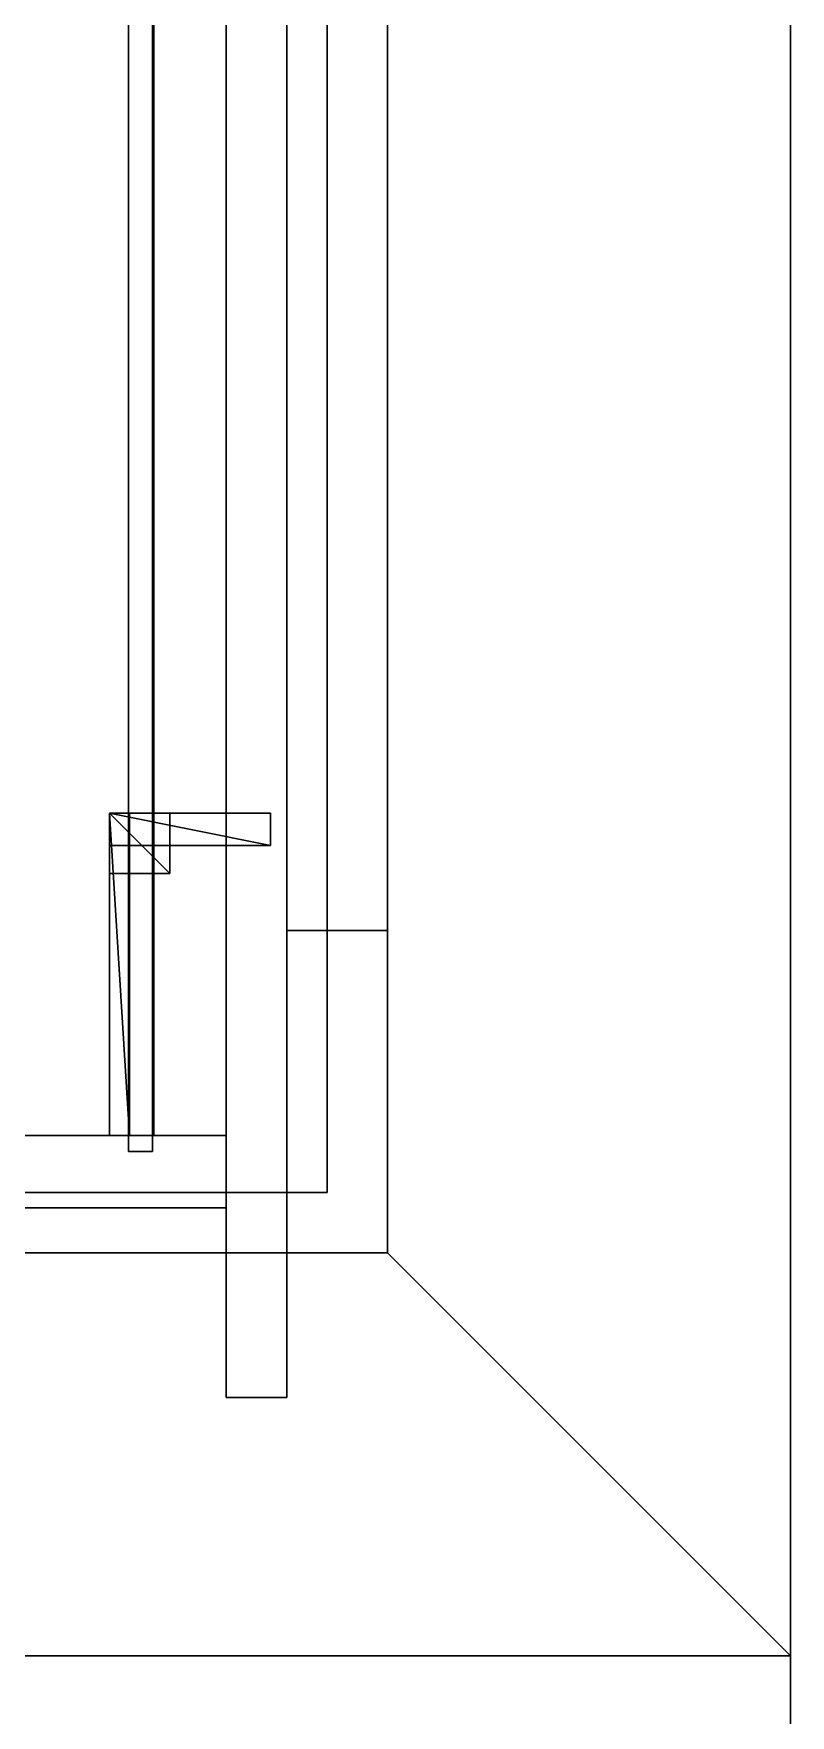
# Model space of a CAD drawing. Extents: x 0 to 4956, y -4930 to 0.
# Drawn here: x 4768.2 to 4956, y -4295.8 to -3878.3 of the extents above; entities that cross this region are included whole.
import ezdxf

# ---------------------------------------------------------------- set-up
doc = ezdxf.new("R2010")
doc.units = 0
for name, color, linetype in [('LAYER0', 7, 'CONTINUOUS'), ('LAYER1225', 45, 'CONTINUOUS'), ('LAYER1226', 2, 'CONTINUOUS'), ('LAYER1227', 7, 'CONTINUOUS'), ('LAYER1228', 253, 'CONTINUOUS'), ('LAYER1229', 253, 'CONTINUOUS'), ('LAYER1230', 253, 'CONTINUOUS'), ('LAYER1231', 253, 'CONTINUOUS'), ('LAYER1232', 253, 'CONTINUOUS'), ('LAYER1233', 253, 'CONTINUOUS'), ('LAYER1234', 45, 'CONTINUOUS'), ('LAYER1244', 45, 'CONTINUOUS'), ('LAYER1245', 45, 'CONTINUOUS'), ('LAYER1247', 45, 'CONTINUOUS'), ('LAYER141', 45, 'CONTINUOUS'), ('LAYER27', 7, 'CONTINUOUS'), ('LAYER28', 7, 'CONTINUOUS'), ('LAYER29', 7, 'CONTINUOUS'), ('LAYER32', 7, 'CONTINUOUS'), ('LAYER89', 7, 'CONTINUOUS')]:
    doc.layers.add(name, color=color, linetype=linetype)

msp = doc.modelspace()

# ---------------------------------------------------------------- linework, layer by layer
at = {"layer": 'LAYER0', "invisible_edges": 1}
for points in [[(4956, 0), (0, -4930), (0, 0), (4956, 0)], [(4956, -4930, 5), (0, 0, 5), (0, -4930, 5), (4956, -4930, 5)], [(0, 0, 5), (4956, -4930, 5), (4956, 0, 5), (0, 0, 5)], [(0, -4930), (4956, 0), (4956, -4930), (0, -4930)], [(4956, 0), (4956, -4930, 5), (4956, -4930), (4956, 0)], [(4956, -4930, 5), (4956, 0), (4956, 0, 5), (4956, -4930, 5)]]:
    msp.add_3dface(points, dxfattribs=at)
at = {"layer": 'LAYER1225', "invisible_edges": 1}
for points in [[(4816, -4169.844, 555), (4446, -3469.844, 555), (4816, -3469.844, 555), (4816, -4169.844, 555)], [(4446, -3469.844, 555), (4816, -4169.844, 555), (4446, -4169.844, 555), (4446, -3469.844, 555)], [(4446, -4169.844, 573), (4816, -3469.844, 573), (4446, -3469.844, 573), (4446, -4169.844, 573)], [(4816, -3469.844, 573), (4446, -4169.844, 573), (4816, -4169.844, 573), (4816, -3469.844, 573)], [(4816, -3469.844, 573), (4816, -4169.844, 555), (4816, -3469.844, 555), (4816, -3469.844, 573)], [(4816, -4169.844, 555), (4816, -3469.844, 573), (4816, -4169.844, 573), (4816, -4169.844, 555)], [(4816, -4169.844, 555), (4446, -4169.844, 573), (4446, -4169.844, 555), (4816, -4169.844, 555)], [(4446, -4169.844, 573), (4816, -4169.844, 555), (4816, -4169.844, 573), (4446, -4169.844, 573)]]:
    msp.add_3dface(points, dxfattribs=at)
at = {"layer": 'LAYER1226'}
for points in [[(4787, -4151.844, 514), (4792, -4151.844, 514), (4787, -4071.844, 514), (4787, -4151.844, 514)], [(4787, -4071.844, 514), (4792, -4151.844, 514), (4792, -4071.844, 514), (4787, -4071.844, 514)], [(4787, -4071.844, 514), (4792, -4071.844, 514), (4787, -4071.844, 491), (4787, -4071.844, 514)], [(4787, -4071.844, 491), (4792, -4071.844, 514), (4792, -4071.844, 491), (4787, -4071.844, 491)], [(4787, -4151.844, 514), (4787, -4071.844, 514), (4787, -4151.844, 491), (4787, -4151.844, 514)], [(4787, -4151.844, 491), (4787, -4071.844, 514), (4787, -4071.844, 491), (4787, -4151.844, 491)], [(4787, -4151.844, 491), (4787, -4071.844, 491), (4792, -4151.844, 491), (4787, -4151.844, 491)], [(4792, -4151.844, 491), (4787, -4071.844, 491), (4792, -4071.844, 491), (4792, -4151.844, 491)], [(4792, -4151.844, 491), (4792, -4071.844, 491), (4792, -4151.844, 514), (4792, -4151.844, 491)], [(4792, -4151.844, 514), (4792, -4071.844, 491), (4792, -4071.844, 514), (4792, -4151.844, 514)], [(4787, -4151.844, 491), (4792, -4151.844, 491), (4787, -4151.844, 514), (4787, -4151.844, 491)], [(4787, -4151.844, 514), (4792, -4151.844, 491), (4792, -4151.844, 514), (4787, -4151.844, 514)]]:
    msp.add_3dface(points, dxfattribs=at)
at = {"layer": 'LAYER1227', "invisible_edges": 1}
for points in [[(4787, -4071.844, 491), (4787, -4151.844, 514), (4787, -4071.844, 514), (4787, -4071.844, 491)], [(4787, -4151.844, 514), (4787, -4071.844, 491), (4787, -4151.844, 491), (4787, -4151.844, 514)], [(4792, -4071.844, 514), (4787, -4151.844, 514), (4792, -4151.844, 514), (4792, -4071.844, 514)], [(4787, -4151.844, 514), (4792, -4071.844, 514), (4787, -4071.844, 514), (4787, -4151.844, 514)], [(4787, -4071.844, 491), (4792, -4151.844, 491), (4787, -4151.844, 491), (4787, -4071.844, 491)], [(4792, -4151.844, 491), (4787, -4071.844, 491), (4792, -4071.844, 491), (4792, -4151.844, 491)], [(4792, -4071.844, 514), (4787, -4071.844, 491), (4787, -4071.844, 514), (4792, -4071.844, 514)], [(4787, -4071.844, 491), (4792, -4071.844, 514), (4792, -4071.844, 491), (4787, -4071.844, 491)], [(4792, -4151.844, 491), (4792, -4071.844, 514), (4792, -4151.844, 514), (4792, -4151.844, 491)], [(4792, -4071.844, 514), (4792, -4151.844, 491), (4792, -4071.844, 491), (4792, -4071.844, 514)], [(4792, -4151.844, 491), (4787, -4151.844, 514), (4787, -4151.844, 491), (4792, -4151.844, 491)], [(4787, -4151.844, 514), (4792, -4151.844, 491), (4792, -4151.844, 514), (4787, -4151.844, 514)]]:
    msp.add_3dface(points, dxfattribs=at)
at = {"layer": 'LAYER1228'}
for points in [[(4787, -4086.844, 514), (4802, -4086.844, 514), (4787, -4071.844, 514), (4787, -4086.844, 514)], [(4787, -4071.844, 514), (4802, -4086.844, 514), (4802, -4071.844, 514), (4787, -4071.844, 514)], [(4787, -4071.844, 514), (4802, -4071.844, 514), (4787, -4071.844, 499), (4787, -4071.844, 514)], [(4787, -4071.844, 499), (4802, -4071.844, 514), (4802, -4071.844, 499), (4787, -4071.844, 499)], [(4787, -4086.844, 514), (4787, -4071.844, 514), (4787, -4086.844, 499), (4787, -4086.844, 514)], [(4787, -4086.844, 499), (4787, -4071.844, 514), (4787, -4071.844, 499), (4787, -4086.844, 499)], [(4787, -4086.844, 499), (4787, -4071.844, 499), (4802, -4086.844, 499), (4787, -4086.844, 499)], [(4802, -4086.844, 499), (4787, -4071.844, 499), (4802, -4071.844, 499), (4802, -4086.844, 499)], [(4802, -4086.844, 499), (4802, -4071.844, 499), (4802, -4086.844, 514), (4802, -4086.844, 499)], [(4802, -4086.844, 514), (4802, -4071.844, 499), (4802, -4071.844, 514), (4802, -4086.844, 514)], [(4787, -4086.844, 499), (4802, -4086.844, 499), (4787, -4086.844, 514), (4787, -4086.844, 499)], [(4787, -4086.844, 514), (4802, -4086.844, 499), (4802, -4086.844, 514), (4787, -4086.844, 514)]]:
    msp.add_3dface(points, dxfattribs=at)
at = {"layer": 'LAYER1229'}
for points in [[(4787, -4086.844, 514), (4802, -4086.844, 514), (4787, -4071.844, 514), (4787, -4086.844, 514)], [(4787, -4071.844, 514), (4802, -4086.844, 514), (4802, -4071.844, 514), (4787, -4071.844, 514)], [(4787, -4071.844, 514), (4802, -4071.844, 514), (4787, -4071.844, 499), (4787, -4071.844, 514)], [(4787, -4071.844, 499), (4802, -4071.844, 514), (4802, -4071.844, 499), (4787, -4071.844, 499)], [(4787, -4086.844, 514), (4787, -4071.844, 514), (4787, -4086.844, 499), (4787, -4086.844, 514)], [(4787, -4086.844, 499), (4787, -4071.844, 514), (4787, -4071.844, 499), (4787, -4086.844, 499)], [(4787, -4086.844, 499), (4787, -4071.844, 499), (4802, -4086.844, 499), (4787, -4086.844, 499)], [(4802, -4086.844, 499), (4787, -4071.844, 499), (4802, -4071.844, 499), (4802, -4086.844, 499)], [(4802, -4086.844, 499), (4802, -4071.844, 499), (4802, -4086.844, 514), (4802, -4086.844, 499)], [(4802, -4086.844, 514), (4802, -4071.844, 499), (4802, -4071.844, 514), (4802, -4086.844, 514)], [(4787, -4086.844, 499), (4802, -4086.844, 499), (4787, -4086.844, 514), (4787, -4086.844, 499)], [(4787, -4086.844, 514), (4802, -4086.844, 499), (4802, -4086.844, 514), (4787, -4086.844, 514)]]:
    msp.add_3dface(points, dxfattribs=at)
at = {"layer": 'LAYER1230'}
for points in [[(4787, -4086.844, 514), (4802, -4086.844, 514), (4787, -4071.844, 514), (4787, -4086.844, 514)], [(4787, -4071.844, 514), (4802, -4086.844, 514), (4802, -4071.844, 514), (4787, -4071.844, 514)], [(4787, -4071.844, 514), (4802, -4071.844, 514), (4787, -4071.844, 499), (4787, -4071.844, 514)], [(4787, -4071.844, 499), (4802, -4071.844, 514), (4802, -4071.844, 499), (4787, -4071.844, 499)], [(4787, -4086.844, 514), (4787, -4071.844, 514), (4787, -4086.844, 499), (4787, -4086.844, 514)], [(4787, -4086.844, 499), (4787, -4071.844, 514), (4787, -4071.844, 499), (4787, -4086.844, 499)], [(4787, -4086.844, 499), (4787, -4071.844, 499), (4802, -4086.844, 499), (4787, -4086.844, 499)], [(4802, -4086.844, 499), (4787, -4071.844, 499), (4802, -4071.844, 499), (4802, -4086.844, 499)], [(4802, -4086.844, 499), (4802, -4071.844, 499), (4802, -4086.844, 514), (4802, -4086.844, 499)], [(4802, -4086.844, 514), (4802, -4071.844, 499), (4802, -4071.844, 514), (4802, -4086.844, 514)], [(4787, -4086.844, 499), (4802, -4086.844, 499), (4787, -4086.844, 514), (4787, -4086.844, 499)], [(4787, -4086.844, 514), (4802, -4086.844, 499), (4802, -4086.844, 514), (4787, -4086.844, 514)]]:
    msp.add_3dface(points, dxfattribs=at)
at = {"layer": 'LAYER1231'}
for points in [[(4787, -4086.844, 514), (4802, -4086.844, 514), (4787, -4071.844, 514), (4787, -4086.844, 514)], [(4787, -4071.844, 514), (4802, -4086.844, 514), (4802, -4071.844, 514), (4787, -4071.844, 514)], [(4787, -4071.844, 514), (4802, -4071.844, 514), (4787, -4071.844, 499), (4787, -4071.844, 514)], [(4787, -4071.844, 499), (4802, -4071.844, 514), (4802, -4071.844, 499), (4787, -4071.844, 499)], [(4787, -4086.844, 514), (4787, -4071.844, 514), (4787, -4086.844, 499), (4787, -4086.844, 514)], [(4787, -4086.844, 499), (4787, -4071.844, 514), (4787, -4071.844, 499), (4787, -4086.844, 499)], [(4787, -4086.844, 499), (4787, -4071.844, 499), (4802, -4086.844, 499), (4787, -4086.844, 499)], [(4802, -4086.844, 499), (4787, -4071.844, 499), (4802, -4071.844, 499), (4802, -4086.844, 499)], [(4802, -4086.844, 499), (4802, -4071.844, 499), (4802, -4086.844, 514), (4802, -4086.844, 499)], [(4802, -4086.844, 514), (4802, -4071.844, 499), (4802, -4071.844, 514), (4802, -4086.844, 514)], [(4787, -4086.844, 499), (4802, -4086.844, 499), (4787, -4086.844, 514), (4787, -4086.844, 499)], [(4787, -4086.844, 514), (4802, -4086.844, 499), (4802, -4086.844, 514), (4787, -4086.844, 514)]]:
    msp.add_3dface(points, dxfattribs=at)
at = {"layer": 'LAYER1232'}
for points in [[(4787, -4079.844, 514), (4827, -4079.844, 514), (4787, -4071.844, 514), (4787, -4079.844, 514)], [(4787, -4071.844, 514), (4827, -4079.844, 514), (4827, -4071.844, 514), (4787, -4071.844, 514)], [(4787, -4071.844, 514), (4827, -4071.844, 514), (4787, -4071.844, 506), (4787, -4071.844, 514)], [(4787, -4071.844, 506), (4827, -4071.844, 514), (4827, -4071.844, 506), (4787, -4071.844, 506)], [(4787, -4079.844, 514), (4787, -4071.844, 514), (4787, -4079.844, 506), (4787, -4079.844, 514)], [(4787, -4079.844, 506), (4787, -4071.844, 514), (4787, -4071.844, 506), (4787, -4079.844, 506)], [(4787, -4079.844, 506), (4787, -4071.844, 506), (4827, -4079.844, 506), (4787, -4079.844, 506)], [(4827, -4079.844, 506), (4787, -4071.844, 506), (4827, -4071.844, 506), (4827, -4079.844, 506)], [(4827, -4079.844, 506), (4827, -4071.844, 506), (4827, -4079.844, 514), (4827, -4079.844, 506)], [(4827, -4079.844, 514), (4827, -4071.844, 506), (4827, -4071.844, 514), (4827, -4079.844, 514)], [(4787, -4079.844, 506), (4827, -4079.844, 506), (4787, -4079.844, 514), (4787, -4079.844, 506)], [(4787, -4079.844, 514), (4827, -4079.844, 506), (4827, -4079.844, 514), (4787, -4079.844, 514)]]:
    msp.add_3dface(points, dxfattribs=at)
at = {"layer": 'LAYER1233'}
for points in [[(4787, -4151.844, 514), (4792, -4151.844, 514), (4787, -4071.844, 514), (4787, -4151.844, 514)], [(4787, -4071.844, 514), (4792, -4151.844, 514), (4792, -4071.844, 514), (4787, -4071.844, 514)], [(4787, -4071.844, 514), (4792, -4071.844, 514), (4787, -4071.844, 498), (4787, -4071.844, 514)], [(4787, -4071.844, 498), (4792, -4071.844, 514), (4792, -4071.844, 498), (4787, -4071.844, 498)], [(4787, -4151.844, 514), (4787, -4071.844, 514), (4787, -4151.844, 498), (4787, -4151.844, 514)], [(4787, -4151.844, 498), (4787, -4071.844, 514), (4787, -4071.844, 498), (4787, -4151.844, 498)], [(4787, -4151.844, 498), (4787, -4071.844, 498), (4792, -4151.844, 498), (4787, -4151.844, 498)], [(4792, -4151.844, 498), (4787, -4071.844, 498), (4792, -4071.844, 498), (4792, -4151.844, 498)], [(4792, -4151.844, 498), (4792, -4071.844, 498), (4792, -4151.844, 514), (4792, -4151.844, 498)], [(4792, -4151.844, 514), (4792, -4071.844, 498), (4792, -4071.844, 514), (4792, -4151.844, 514)], [(4787, -4151.844, 498), (4792, -4151.844, 498), (4787, -4151.844, 514), (4787, -4151.844, 498)], [(4787, -4151.844, 514), (4792, -4151.844, 498), (4792, -4151.844, 514), (4787, -4151.844, 514)]]:
    msp.add_3dface(points, dxfattribs=at)
at = {"layer": 'LAYER1234', "invisible_edges": 1}
for points in [[(4816, -4151.844, 306), (4466, -3487.844, 306), (4816, -3487.844, 306), (4816, -4151.844, 306)], [(4466, -3487.844, 306), (4816, -4151.844, 306), (4466, -4151.844, 306), (4466, -3487.844, 306)], [(4466, -4151.844, 324), (4816, -3487.844, 324), (4466, -3487.844, 324), (4466, -4151.844, 324)], [(4816, -3487.844, 324), (4466, -4151.844, 324), (4816, -4151.844, 324), (4816, -3487.844, 324)], [(4816, -3487.844, 324), (4816, -4151.844, 306), (4816, -3487.844, 306), (4816, -3487.844, 324)], [(4816, -4151.844, 306), (4816, -3487.844, 324), (4816, -4151.844, 324), (4816, -4151.844, 306)], [(4816, -4151.844, 306), (4466, -4151.844, 324), (4466, -4151.844, 306), (4816, -4151.844, 306)], [(4466, -4151.844, 324), (4816, -4151.844, 306), (4816, -4151.844, 324), (4466, -4151.844, 324)]]:
    msp.add_3dface(points, dxfattribs=at)
at = {"layer": 'LAYER1244', "invisible_edges": 1}
for points in [[(4816, -4151.844, 305), (4466, -4151.844, 555), (4816, -4151.844, 555), (4816, -4151.844, 305)], [(4466, -4151.844, 555), (4816, -4151.844, 305), (4466, -4151.844, 305), (4466, -4151.844, 555)], [(4816, -4151.844, 305), (4466, -4169.844, 305), (4466, -4151.844, 305), (4816, -4151.844, 305)], [(4466, -4169.844, 305), (4816, -4151.844, 305), (4816, -4169.844, 305), (4466, -4169.844, 305)], [(4816, -4169.844, 555), (4466, -4151.844, 555), (4466, -4169.844, 555), (4816, -4169.844, 555)], [(4466, -4151.844, 555), (4816, -4169.844, 555), (4816, -4151.844, 555), (4466, -4151.844, 555)], [(4816, -4169.844, 555), (4816, -4151.844, 305), (4816, -4151.844, 555), (4816, -4169.844, 555)], [(4816, -4151.844, 305), (4816, -4169.844, 555), (4816, -4169.844, 305), (4816, -4151.844, 305)], [(4466, -4169.844, 305), (4816, -4169.844, 555), (4466, -4169.844, 555), (4466, -4169.844, 305)], [(4816, -4169.844, 555), (4466, -4169.844, 305), (4816, -4169.844, 305), (4816, -4169.844, 555)]]:
    msp.add_3dface(points, dxfattribs=at)
at = {"layer": 'LAYER1245', "invisible_edges": 1}
for points in [[(4791.7, -3483.844, 554.5), (4797.7, -4155.844, 554.5), (4797.7, -3483.844, 554.5), (4791.7, -3483.844, 554.5)], [(4797.7, -4155.844, 554.5), (4791.7, -3483.844, 554.5), (4791.7, -4155.844, 554.5), (4797.7, -4155.844, 554.5)], [(4791.7, -4155.844, 320), (4797.7, -3483.844, 320), (4797.7, -4155.844, 320), (4791.7, -4155.844, 320)], [(4797.7, -3483.844, 320), (4791.7, -4155.844, 320), (4791.7, -3483.844, 320), (4797.7, -3483.844, 320)], [(4791.7, -3483.844, 554.5), (4791.7, -4155.844, 320), (4791.7, -4155.844, 554.5), (4791.7, -3483.844, 554.5)], [(4791.7, -4155.844, 320), (4791.7, -3483.844, 554.5), (4791.7, -3483.844, 320), (4791.7, -4155.844, 320)], [(4797.7, -3483.844, 320), (4797.7, -4155.844, 554.5), (4797.7, -4155.844, 320), (4797.7, -3483.844, 320)], [(4797.7, -4155.844, 554.5), (4797.7, -3483.844, 320), (4797.7, -3483.844, 554.5), (4797.7, -4155.844, 554.5)], [(4791.7, -4155.844, 320), (4797.7, -4155.844, 554.5), (4791.7, -4155.844, 554.5), (4791.7, -4155.844, 320)], [(4797.7, -4155.844, 554.5), (4791.7, -4155.844, 320), (4797.7, -4155.844, 320), (4797.7, -4155.844, 554.5)]]:
    msp.add_3dface(points, dxfattribs=at)
at = {"layer": 'LAYER1247', "invisible_edges": 1}
for points in [[(4798, -3487.844, 554.5), (4816, -4151.844, 554.5), (4816, -3487.844, 554.5), (4798, -3487.844, 554.5)], [(4816, -4151.844, 554.5), (4798, -3487.844, 554.5), (4798, -4151.844, 554.5), (4816, -4151.844, 554.5)], [(4798, -4151.844, 434.5), (4816, -3487.844, 434.5), (4816, -4151.844, 434.5), (4798, -4151.844, 434.5)], [(4816, -3487.844, 434.5), (4798, -4151.844, 434.5), (4798, -3487.844, 434.5), (4816, -3487.844, 434.5)], [(4798, -3487.844, 554.5), (4798, -4151.844, 434.5), (4798, -4151.844, 554.5), (4798, -3487.844, 554.5)], [(4798, -4151.844, 434.5), (4798, -3487.844, 554.5), (4798, -3487.844, 434.5), (4798, -4151.844, 434.5)], [(4816, -3487.844, 434.5), (4816, -4151.844, 554.5), (4816, -4151.844, 434.5), (4816, -3487.844, 434.5)], [(4816, -4151.844, 554.5), (4816, -3487.844, 434.5), (4816, -3487.844, 554.5), (4816, -4151.844, 554.5)], [(4798, -4151.844, 434.5), (4816, -4151.844, 554.5), (4798, -4151.844, 554.5), (4798, -4151.844, 434.5)], [(4816, -4151.844, 554.5), (4798, -4151.844, 434.5), (4816, -4151.844, 434.5), (4816, -4151.844, 554.5)]]:
    msp.add_3dface(points, dxfattribs=at)
at = {"layer": 'LAYER141', "invisible_edges": 1}
for points in [[(4816, -4216.896, 1015), (4816, -3376.896, 5), (4816, -4216.896, 5), (4816, -4216.896, 1015)], [(4816, -3376.896, 5), (4816, -4216.896, 1015), (4816, -3376.896, 1015), (4816, -3376.896, 5)], [(4831, -4216.896, 5), (4816, -3376.896, 5), (4831, -3376.896, 5), (4831, -4216.896, 5)], [(4816, -3376.896, 5), (4831, -4216.896, 5), (4816, -4216.896, 5), (4816, -3376.896, 5)], [(4816, -4216.896, 1015), (4831, -3376.896, 1015), (4816, -3376.896, 1015), (4816, -4216.896, 1015)], [(4831, -3376.896, 1015), (4816, -4216.896, 1015), (4831, -4216.896, 1015), (4831, -3376.896, 1015)], [(4831, -3376.896, 1015), (4831, -4216.896, 5), (4831, -3376.896, 5), (4831, -3376.896, 1015)], [(4831, -4216.896, 5), (4831, -3376.896, 1015), (4831, -4216.896, 1015), (4831, -4216.896, 5)], [(4831, -4216.896, 5), (4816, -4216.896, 1015), (4816, -4216.896, 5), (4831, -4216.896, 5)], [(4816, -4216.896, 1015), (4831, -4216.896, 5), (4831, -4216.896, 1015), (4816, -4216.896, 1015)]]:
    msp.add_3dface(points, dxfattribs=at)
at = {"layer": 'LAYER27'}
for points, invisible_edges in [([(4856, -4181, 2599), (4475, -4181, 2145), (3596, -4181, 2599), (4856, -4181, 2599)], 3), ([(4475, -4281, 5), (4856, -4181, 5), (4956, -4281, 5), (4475, -4281, 5)], 1), ([(4856, -4181, 5), (4475, -4281, 5), (4475, -4181, 5), (4856, -4181, 5)], 1), ([(4856, -4181, 5), (4475, -4181, 2145), (4856, -4181, 2599), (4856, -4181, 5)], 3), ([(4475, -4181, 2145), (4856, -4181, 5), (4475, -4181, 5), (4475, -4181, 2145)], 1), ([(4856, -4181, 5), (4956, -4281, 2599), (4956, -4281, 5), (4856, -4181, 5)], 1), ([(4956, -4281, 2599), (4856, -4181, 5), (4856, -4181, 2599), (4956, -4281, 2599)], 1), ([(3696, -4281, 2599), (3764, -4281, 2145), (4956, -4281, 2599), (3696, -4281, 2599)], 3), ([(4475, -4281, 2145), (4956, -4281, 2599), (3764, -4281, 2145), (4475, -4281, 2145)], 3), ([(4475, -4281, 5), (4956, -4281, 2599), (4475, -4281, 2145), (4475, -4281, 5)], 3), ([(4956, -4281, 2599), (4475, -4281, 5), (4956, -4281, 5), (4956, -4281, 2599)], 1)]:
    msp.add_3dface(points, dxfattribs=dict(at, invisible_edges=invisible_edges))
at = {"layer": 'LAYER28', "invisible_edges": 1}
for points in [[(4956, -823.8301, 5), (4856, -4181, 5), (4856, -923, 5), (4956, -823.8301, 5)], [(4856, -4181, 5), (4956, -823.8301, 5), (4956, -4281, 5), (4856, -4181, 5)], [(4956, -823.8301, 5), (4956, -4281, 2599), (4956, -4281, 5), (4956, -823.8301, 5)], [(4956, -4281, 2599), (4956, -823.8301, 5), (4956, -823.8301, 2599), (4956, -4281, 2599)], [(4856, -923, 2599), (4856, -4181, 5), (4856, -4181, 2599), (4856, -923, 2599)], [(4856, -4181, 5), (4856, -923, 2599), (4856, -923, 5), (4856, -4181, 5)], [(4856, -4181, 2599), (4956, -4281, 5), (4956, -4281, 2599), (4856, -4181, 2599)], [(4956, -4281, 5), (4856, -4181, 2599), (4856, -4181, 5), (4956, -4281, 5)]]:
    msp.add_3dface(points, dxfattribs=at)
at = {"layer": 'LAYER29', "invisible_edges": 1}
for points in [[(4831, -4101, 115), (4856, -4181, 115), (4831, -4181, 115), (4831, -4101, 115)], [(4856, -4181, 115), (4831, -4101, 115), (4856, -4101, 115), (4856, -4181, 115)], [(4856, -4101, 925), (4831, -4181, 925), (4856, -4181, 925), (4856, -4101, 925)], [(4831, -4181, 925), (4856, -4101, 925), (4831, -4101, 925), (4831, -4181, 925)], [(4831, -4101, 115), (4856, -4101, 925), (4856, -4101, 115), (4831, -4101, 115)], [(4856, -4101, 925), (4831, -4101, 115), (4831, -4101, 925), (4856, -4101, 925)], [(4831, -4181, 925), (4831, -4101, 115), (4831, -4181, 115), (4831, -4181, 925)], [(4831, -4101, 115), (4831, -4181, 925), (4831, -4101, 925), (4831, -4101, 115)], [(4856, -4101, 925), (4856, -4181, 115), (4856, -4101, 115), (4856, -4101, 925)], [(4856, -4181, 115), (4856, -4101, 925), (4856, -4181, 925), (4856, -4181, 115)], [(4831, -4181, 925), (4856, -4181, 115), (4856, -4181, 925), (4831, -4181, 925)], [(4856, -4181, 115), (4831, -4181, 925), (4831, -4181, 115), (4856, -4181, 115)]]:
    msp.add_3dface(points, dxfattribs=at)
at = {"layer": 'LAYER32', "invisible_edges": 1}
for points in [[(4831, -4181, 925), (4856, -2552, 925), (4856, -4181, 925), (4831, -4181, 925)], [(4856, -2552, 925), (4831, -4181, 925), (4831, -2552, 925), (4856, -2552, 925)], [(4831, -2552, 1005), (4856, -4181, 1005), (4856, -2552, 1005), (4831, -2552, 1005)], [(4856, -4181, 1005), (4831, -2552, 1005), (4831, -4181, 1005), (4856, -4181, 1005)], [(4831, -4181, 925), (4831, -2552, 1005), (4831, -2552, 925), (4831, -4181, 925)], [(4831, -2552, 1005), (4831, -4181, 925), (4831, -4181, 1005), (4831, -2552, 1005)], [(4856, -4181, 1005), (4856, -2552, 925), (4856, -2552, 1005), (4856, -4181, 1005)], [(4856, -2552, 925), (4856, -4181, 1005), (4856, -4181, 925), (4856, -2552, 925)], [(4856, -4181, 1005), (4831, -4181, 925), (4856, -4181, 925), (4856, -4181, 1005)], [(4831, -4181, 925), (4856, -4181, 1005), (4831, -4181, 1005), (4831, -4181, 925)]]:
    msp.add_3dface(points, dxfattribs=at)
at = {"layer": 'LAYER89'}
for points, invisible_edges in [([(4841.001, -937.877, 5), (4856.001, -922.9968, 5), (4841.001, -4165.997, 5), (4841.001, -937.877, 5)], 3), ([(4856.001, -4180.997, 5), (4841.001, -4165.997, 5), (4856.001, -922.9968, 5), (4856.001, -4180.997, 5)], 3), ([(4856.001, -922.9968, 115), (4841.001, -937.877, 115), (4856.001, -4180.997, 115), (4856.001, -922.9968, 115)], 3), ([(4856.001, -922.9968, 5), (4856.001, -4180.997, 115), (4856.001, -4180.997, 5), (4856.001, -922.9968, 5)], 1), ([(4856.001, -4180.997, 115), (4856.001, -922.9968, 5), (4856.001, -922.9968, 115), (4856.001, -4180.997, 115)], 1), ([(4841.001, -937.877, 115), (4841.001, -4165.997, 5), (4841.001, -4165.997, 115), (4841.001, -937.877, 115)], 1), ([(4841.001, -4165.997, 5), (4841.001, -937.877, 115), (4841.001, -937.877, 5), (4841.001, -4165.997, 5)], 1), ([(4841.001, -4165.997, 115), (4856.001, -4180.997, 115), (4841.001, -937.877, 115), (4841.001, -4165.997, 115)], 3), ([(4841.001, -4165.997, 5), (4475.001, -4180.997, 5), (4475.001, -4165.997, 5), (4841.001, -4165.997, 5)], 1), ([(4475.001, -4180.997, 5), (4841.001, -4165.997, 5), (4856.001, -4180.997, 5), (4475.001, -4180.997, 5)], 3), ([(4475.001, -4165.997, 115), (4841.001, -4165.997, 5), (4475.001, -4165.997, 5), (4475.001, -4165.997, 115)], 1), ([(4841.001, -4165.997, 5), (4475.001, -4165.997, 115), (4841.001, -4165.997, 115), (4841.001, -4165.997, 5)], 1), ([(4856.001, -4180.997, 115), (4475.001, -4165.997, 115), (4475.001, -4180.997, 115), (4856.001, -4180.997, 115)], 1), ([(4475.001, -4165.997, 115), (4856.001, -4180.997, 115), (4841.001, -4165.997, 115), (4475.001, -4165.997, 115)], 3), ([(4856.001, -4180.997, 115), (4475.001, -4180.997, 5), (4856.001, -4180.997, 5), (4856.001, -4180.997, 115)], 1), ([(4475.001, -4180.997, 5), (4856.001, -4180.997, 115), (4475.001, -4180.997, 115), (4475.001, -4180.997, 5)], 1)]:
    msp.add_3dface(points, dxfattribs=dict(at, invisible_edges=invisible_edges))

# ---------------------------------------------------------------- meshes
at = {"layer": 'LAYER27'}
mesh = msp.add_polymesh((2, 2), dxfattribs=at)
for k, corner in enumerate([(3596, -4181, 2599), (4856, -4181, 2599), (3696, -4281, 2599), (4956, -4281, 2599)]):
    mesh.set_mesh_vertex(divmod(k, 2), corner)
at = {"layer": 'LAYER28'}
mesh = msp.add_polymesh((2, 2), dxfattribs=at)
for k, corner in enumerate([(4856, -4181, 2599), (4856, -923, 2599), (4956, -4281, 2599), (4956, -823.8301, 2599)]):
    mesh.set_mesh_vertex(divmod(k, 2), corner)

doc.saveas('drawing.dxf')
